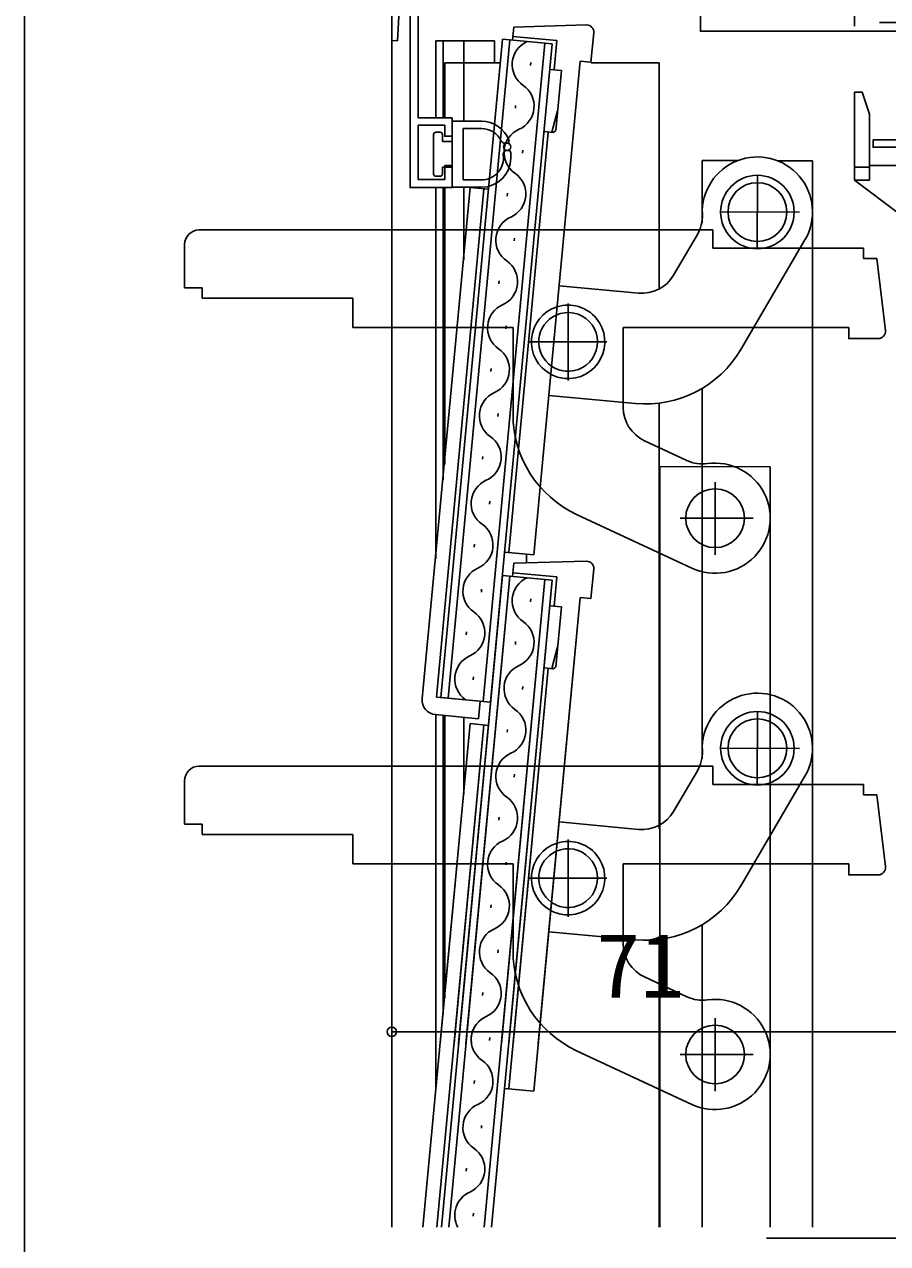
# Model space of a CAD drawing. Units: millimetres, scale not verified. Extents: x -525 to 525, y -782 to 777.
# Drawn here: x -525 to -407.5, y 338.9 to 504.9 of the extents above; entities that cross this region are included whole.
import ezdxf
from ezdxf.enums import TextEntityAlignment as Align

# ---------------------------------------------------------------- set-up
doc = ezdxf.new("R2010")
doc.units = ezdxf.units.MM
doc.header["$LTSCALE"] = 4
for name, color, linetype in [('0-2_YKK_11', 7, 'Continuous'), ('0-3_YKK_12', 2, 'Continuous'), ('0-4_YKK_13', 4, 'Continuous'), ('0-6_YKK_D', 6, 'Continuous'), ('0-7_YKK_ZWAK', 7, 'Continuous')]:
    doc.layers.add(name, color=color, linetype=linetype)
doc.styles.add('ＭＳ ゴシック', font='')
doc.styles.get('ＭＳ ゴシック').set_extended_font_data('MS Gothic')

msp = doc.modelspace()

# ---------------------------------------------------------------- linework, layer by layer
at = {"layer": '0-2_YKK_11'}
msp.add_line((-412, 509.641), (-412, 504.641), dxfattribs=at)
for points in [[(-463.681, 520.233), (-474, 519.692), (-474, 508.641), (-471.4, 508.641), (-471.4, 492.141), (-466.8, 492.141), (-466.8, 489.641), (-467.8, 489.641), (-467.8, 491.141), (-471.4, 491.141), (-471.4, 483.741), (-467.8, 483.741), (-467.8, 485.641), (-466.8, 485.641), (-466.8, 482.641), (-472.5, 482.641), (-472.5, 507.641), (-473.958, 507.641), (-474.221, 502.631), (-475, 502.652), (-475, 520.641), (-455.958, 521.639)], [(-408.618, 505.141), (-404.9, 505.141), (-404.9, 522.141), (-404, 522.141), (-404, 493.041), (-389.9, 493.041), (-389.9, 494.64), (-389, 494.64), (-389, 492.141), (-404, 492.141), (-404, 487.141), (-405.2, 487.141), (-405.2, 488.141), (-409.5, 488.141), (-409.5, 489.141), (-405.2, 489.141), (-405.2, 503.941), (-433, 503.941), (-433, 521.244), (-446.356, 521.244), (-453, 520.896), (-453, 520.392), (-458.291, 520.115)]]:
    msp.add_lwpolyline(points, dxfattribs=at)
at = {"layer": '0-3_YKK_12'}
for p, q in [((-475, 520.641), (-475, 341.141)), ((-469, 502.641), (-469, 492.141)), ((-469, 502.641), (-460.996, 502.641)), ((-468, 502.641), (-468, 492.141)), ((-465.196, 502.641), (-465.196, 499.641)), ((-460.996, 502.641), (-460.996, 499.641)), ((-467.796, 499.641), (-460.2, 499.641)), ((-467.796, 499.641), (-467.796, 492.141)), ((-465.196, 499.641), (-465.196, 491.691)), ((-447.846, 499.641), (-438.596, 499.641)), ((-438.596, 499.641), (-438.596, 468.847)), ((-438.596, 499.641), (-438.596, 468.847)), ((-432.741, 486.338), (-427.912, 486.325)), ((-432.741, 486.338), (-432.741, 477.87)), ((-422.527, 486.312), (-417.741, 486.3)), ((-417.741, 341.141), (-417.741, 486.3)), ((-469, 482.641), (-469, 432.118)), ((-468, 482.641), (-468, 442.807)), ((-467.796, 482.641), (-467.796, 444.987)), ((-465.196, 482.691), (-465.196, 472.777)), ((-432.741, 455.316), (-432.741, 404.87)), ((-438.596, 453.301), (-438.596, 395.847)), ((-438.596, 452.501), (-438.596, 395.347)), ((-438.5, 444.66), (-423.5, 444.622)), ((-438.5, 444.66), (-438.5, 341.141)), ((-423.5, 341.141), (-423.5, 444.622)), ((-456.646, 432.742), (-456.646, 431.558)), ((-469, 410.898), (-469, 359.918)), ((-468, 410.804), (-468, 370.107)), ((-467.796, 410.785), (-467.796, 372.287)), ((-465.196, 410.542), (-465.196, 400.077)), ((-432.741, 382.316), (-432.741, 341.141)), ((-438.596, 380.301), (-438.596, 341.141)), ((-438.596, 379.801), (-438.596, 341.141)), ((-403.996, 339.641), (-423.996, 339.641))]:
    msp.add_line(p, q, dxfattribs=at)
at = {"layer": '0-4_YKK_13'}
for p, q in [((-448.538, 504.792), (-458.385, 504.508)), ((-458.385, 504.508), (-458.552, 502.724)), ((-458.506, 503.222), (-452.532, 502.663)), ((-468.33, 413.245), (-459.946, 502.854)), ((-467.334, 413.152), (-458.95, 502.761)), ((-462.555, 412.705), (-454.171, 502.314)), ((-461.559, 412.612), (-453.176, 502.221)), ((-459.946, 502.854), (-453.176, 502.221)), ((-452.532, 502.663), (-452.904, 498.68)), ((-456.103, 499.28), (-456.065, 499.679)), ((-455.667, 432.65), (-449.379, 499.857)), ((-453.502, 498.736), (-451.909, 498.587)), ((-452.672, 490.423), (-451.909, 498.587)), ((-412, 483.644), (-412, 495.644)), ((-458.175, 493.448), (-458.138, 493.846)), ((-453.227, 490.173), (-452.421, 493.111)), ((-466.799, 482.691), (-466.799, 491.691)), ((-466.799, 491.691), (-462.799, 491.691)), ((-410, 483.644), (-410, 492.644)), ((-469.299, 489.891), (-469.299, 484.491)), ((-468.399, 490.191), (-468.999, 490.191)), ((-468.099, 489.891), (-468.099, 488.941)), ((-462.799, 490.691), (-465.299, 490.691)), ((-465.299, 490.691), (-465.299, 483.691)), ((-453.696, 490.217), (-459.052, 432.967)), ((-454.293, 490.273), (-452.999, 490.152)), ((-452.999, 490.152), (-452.672, 490.423)), ((-466.799, 488.941), (-468.099, 488.941)), ((-459.335, 488.691), (-459.637, 488.691)), ((-459.099, 487.691), (-459.335, 487.691)), ((-458.799, 487.391), (-458.799, 486.691)), ((-457.22, 487.333), (-457.183, 487.731)), ((-466.799, 485.441), (-468.099, 485.441)), ((-468.099, 485.441), (-468.099, 484.491)), ((-412, 485.451), (-410, 485.451)), ((-405.601, 485.644), (-410, 485.644)), ((-404, 485.641), (-410, 485.641)), ((-468.399, 484.191), (-468.999, 484.191)), ((-462.799, 483.691), (-465.299, 483.691)), ((-425.225, 484.319), (-425.25, 474.319)), ((-410, 483.644), (-412, 483.644)), ((-406, 479.141), (-412, 483.644)), ((-464.345, 482.676), (-470.856, 413.08)), ((-462.453, 482.499), (-468.927, 413.301)), ((-462.799, 482.691), (-466.799, 482.691)), ((-461.856, 482.443), (-464.345, 482.676)), ((-459.293, 481.5), (-459.255, 481.899)), ((-430.237, 479.331), (-419.517, 479.304)), ((-431.296, 476.891), (-501.196, 476.891)), ((-431.296, 474.391), (-431.296, 476.891)), ((-503.196, 474.891), (-503.196, 468.991)), ((-458.338, 475.385), (-458.301, 475.783)), ((-433.41, 476.244), (-436.638, 470.73)), ((-418.765, 475.53), (-427.5, 460.609)), ((-431.296, 474.391), (-410.796, 474.391)), ((-410.796, 474.391), (-410.796, 472.991)), ((-409.004, 472.991), (-410.796, 472.991)), ((-407.804, 463.213), (-409.004, 472.991)), ((-460.41, 469.553), (-460.373, 469.951)), ((-503.196, 468.991), (-500.796, 468.991)), ((-500.796, 468.991), (-500.796, 467.591)), ((-452.239, 469.29), (-441.419, 468.278)), ((-500.796, 467.591), (-480.296, 467.591)), ((-480.296, 467.591), (-480.296, 463.591)), ((-450.996, 466.891), (-450.996, 456.391)), ((-480.296, 463.591), (-458.496, 463.591)), ((-459.456, 463.437), (-459.418, 463.835)), ((-458.496, 463.591), (-458.496, 451.745)), ((-443.496, 463.591), (-443.496, 452.724)), ((-443.496, 463.591), (-412.796, 463.591)), ((-445.746, 461.641), (-456.246, 461.641)), ((-461.528, 457.605), (-461.491, 458.003)), ((-453.636, 454.355), (-441.842, 453.252)), ((-460.573, 451.489), (-460.536, 451.887)), ((-434.819, 445.492), (-440.609, 448.192)), ((-462.646, 445.657), (-462.608, 446.055)), ((-430.996, 442.563), (-430.996, 432.646)), ((-461.691, 439.541), (-461.654, 439.94)), ((-434.166, 430.844), (-449.835, 438.151)), ((-425.818, 437.641), (-435.735, 437.641)), ((-463.764, 433.709), (-463.726, 434.107)), ((-459.65, 433.023), (-455.667, 432.65)), ((-448.538, 431.792), (-458.385, 431.508)), ((-448.538, 431.792), (-458.385, 431.508)), ((-458.385, 431.508), (-458.552, 429.724)), ((-458.385, 431.508), (-458.552, 429.724)), ((-458.506, 430.222), (-452.532, 429.663)), ((-458.506, 430.222), (-452.532, 429.663)), ((-468.246, 341.141), (-459.946, 429.854)), ((-467.241, 341.141), (-458.95, 429.761)), ((-465.907, 366.141), (-459.946, 429.854)), ((-464.903, 366.141), (-458.95, 429.761)), ((-462.42, 341.141), (-454.171, 429.314)), ((-461.416, 341.141), (-453.176, 429.221)), ((-460.082, 366.141), (-454.171, 429.314)), ((-459.946, 429.854), (-453.176, 429.221)), ((-459.946, 429.854), (-453.176, 429.221)), ((-459.077, 366.141), (-453.176, 429.221)), ((-452.532, 429.663), (-452.904, 425.68)), ((-452.532, 429.663), (-452.904, 425.68)), ((-462.809, 427.594), (-462.772, 427.992)), ((-456.103, 426.28), (-456.065, 426.679)), ((-456.103, 426.28), (-456.065, 426.679)), ((-455.667, 359.65), (-449.379, 426.857)), ((-455.06, 366.141), (-449.379, 426.857)), ((-453.502, 425.736), (-451.909, 425.587)), ((-453.502, 425.736), (-451.909, 425.587)), ((-452.672, 417.423), (-451.909, 425.587)), ((-452.672, 417.423), (-451.909, 425.587)), ((-464.881, 421.761), (-464.844, 422.159)), ((-458.175, 420.448), (-458.138, 420.846)), ((-458.175, 420.448), (-458.138, 420.846)), ((-453.227, 417.173), (-452.421, 420.111)), ((-453.227, 417.173), (-452.421, 420.111)), ((-453.696, 417.217), (-459.052, 359.967)), ((-453.696, 417.217), (-458.475, 366.141)), ((-454.293, 417.273), (-452.999, 417.152)), ((-454.293, 417.273), (-452.999, 417.152)), ((-452.999, 417.152), (-452.672, 417.423)), ((-452.999, 417.152), (-452.672, 417.423)), ((-463.927, 415.646), (-463.89, 416.044)), ((-468.927, 413.301), (-462.953, 412.742)), ((-457.22, 414.333), (-457.183, 414.731)), ((-457.22, 414.333), (-457.183, 414.731)), ((-468.33, 413.245), (-461.559, 412.612)), ((-463.177, 410.353), (-462.953, 412.742)), ((-469.051, 410.902), (-463.177, 410.353)), ((-425.225, 411.319), (-425.25, 401.319)), ((-425.225, 411.319), (-425.25, 401.319)), ((-464.345, 409.676), (-470.757, 341.141)), ((-462.453, 409.499), (-468.848, 341.141)), ((-464.345, 409.676), (-468.418, 366.141)), ((-462.453, 409.499), (-466.509, 366.141)), ((-461.856, 409.443), (-464.345, 409.676)), ((-461.856, 409.443), (-464.345, 409.676)), ((-459.293, 408.5), (-459.255, 408.899)), ((-459.293, 408.5), (-459.255, 408.899)), ((-430.237, 406.331), (-420.238, 406.306)), ((-430.237, 406.331), (-419.517, 406.304)), ((-431.296, 403.891), (-501.196, 403.891)), ((-431.296, 401.391), (-431.296, 403.891)), ((-503.196, 401.891), (-503.196, 395.991)), ((-458.338, 402.385), (-458.301, 402.783)), ((-458.338, 402.385), (-458.301, 402.783)), ((-433.41, 403.244), (-436.638, 397.73)), ((-433.41, 403.244), (-436.638, 397.73)), ((-418.765, 402.53), (-427.5, 387.609)), ((-418.765, 402.53), (-427.5, 387.609)), ((-431.296, 401.391), (-410.796, 401.391)), ((-410.796, 401.391), (-410.796, 399.991)), ((-409.004, 399.991), (-410.796, 399.991)), ((-407.804, 390.213), (-409.004, 399.991)), ((-460.41, 396.553), (-460.373, 396.951)), ((-460.41, 396.553), (-460.373, 396.951)), ((-503.196, 395.991), (-500.796, 395.991)), ((-500.796, 395.991), (-500.796, 394.591)), ((-452.239, 396.29), (-441.419, 395.278)), ((-452.239, 396.29), (-441.419, 395.278)), ((-500.796, 394.591), (-480.296, 394.591)), ((-480.296, 394.591), (-480.296, 390.591)), ((-450.996, 393.891), (-450.996, 383.391)), ((-450.996, 393.891), (-450.996, 383.391)), ((-480.296, 390.591), (-458.496, 390.591)), ((-459.456, 390.437), (-459.418, 390.835)), ((-459.456, 390.437), (-459.418, 390.835)), ((-458.496, 390.591), (-458.496, 378.745)), ((-443.496, 390.591), (-443.496, 379.724)), ((-443.496, 390.591), (-412.796, 390.591)), ((-445.746, 388.641), (-456.246, 388.641)), ((-445.746, 388.641), (-456.246, 388.641)), ((-461.528, 384.605), (-461.491, 385.003)), ((-461.528, 384.605), (-461.491, 385.003)), ((-453.636, 381.355), (-441.842, 380.252)), ((-453.636, 381.355), (-441.842, 380.252)), ((-460.573, 378.489), (-460.536, 378.887)), ((-460.573, 378.489), (-460.536, 378.887)), ((-434.819, 372.492), (-440.609, 375.192)), ((-462.646, 372.657), (-462.608, 373.055)), ((-462.646, 372.657), (-462.608, 373.055)), ((-430.996, 369.563), (-430.996, 359.646)), ((-461.691, 366.541), (-461.654, 366.94)), ((-434.166, 357.844), (-449.835, 365.151)), ((-425.818, 364.641), (-435.735, 364.641)), ((-463.764, 360.709), (-463.726, 361.107)), ((-459.65, 360.023), (-455.667, 359.65)), ((-462.809, 354.594), (-462.772, 354.992)), ((-464.881, 348.761), (-464.844, 349.159)), ((-463.927, 342.646), (-463.89, 343.044))]:
    msp.add_line(p, q, dxfattribs=at)
for points in [[(-449.379, 499.857), (-447.886, 499.717), (-447.513, 503.7)], [(-412, 495.644), (-411, 495.644), (-410, 492.644)], [(-412.796, 463.591), (-412.796, 462.091), (-408.796, 462.091)], [(-449.379, 426.857), (-447.886, 426.717), (-447.513, 430.7)], [(-449.379, 426.857), (-447.886, 426.717), (-447.513, 430.7)], [(-412.796, 390.591), (-412.796, 389.091), (-408.796, 389.091)]]:
    msp.add_lwpolyline(points, dxfattribs=at)
for centre, radius in [((-459.299, 488.191), 0.5), ((-425.237, 479.319), 5), ((-425.237, 479.319), 4), ((-430.996, 437.641), 4), ((-425.237, 406.319), 5), ((-425.237, 406.319), 5), ((-425.237, 406.319), 4), ((-425.237, 406.319), 4), ((-430.996, 364.641), 4)]:
    msp.add_circle(centre, radius, dxfattribs=at)
for centre, radius, start, end in [((-448.509, 503.793), 1, 354.65511, 89.65511), ((-455.171, 499.394), 3.437, 113.85448, 235.45574), ((-459.068, 493.732), 3.436, 293.84575, 55.46447), ((-462.799, 487.691), 4, 20.56999, 90), ((-468.999, 489.891), 0.3, 90, 180), ((-468.399, 489.891), 0.3, 0, 90), ((-462.799, 487.691), 3, 25.37693, 90), ((-456.289, 487.446), 3.437, 113.85448, 235.45574), ((-459.637, 489.191), 0.5, 205.37693, 270), ((-459.335, 488.991), 0.3, 270, 20.56999), ((-462.799, 486.691), 3, 270, 8.21321), ((-462.799, 486.691), 4, 270, 0), ((-459.335, 487.191), 0.5, 90, 188.21321), ((-459.099, 487.391), 0.3, 0, 90), ((-425.237, 479.319), 7.5, 329.65511, 182.51499), ((-468.999, 484.491), 0.3, 180, 270), ((-468.399, 484.491), 0.3, 270, 0), ((-460.186, 481.785), 3.436, 293.84575, 55.46447), ((-457.407, 475.499), 3.437, 113.85448, 235.45574), ((-437.725, 478.77), 5, 329.65511, 2.51499), ((-501.196, 474.891), 2, 90, 180), ((-461.304, 469.837), 3.436, 293.84575, 55.46447), ((-440.953, 473.256), 5, 264.65511, 329.65511), ((-458.524, 463.551), 3.437, 113.85448, 235.45574), ((-450.996, 461.641), 5, 107.60961, 241.70061), ((-450.996, 461.641), 5, 264.65511, 107.60961), ((-450.996, 461.641), 4, 113.83151, 235.47871), ((-450.996, 461.641), 4, 264.65511, 113.83151), ((-408.796, 463.091), 1, 270, 5), ((-462.421, 457.889), 3.436, 293.84575, 55.46447), ((-440.445, 468.187), 15, 264.65511, 329.65511), ((-450.996, 461.641), 4, 235.47871, 264.65511), ((-450.996, 461.641), 5, 241.70061, 264.65511), ((-459.642, 451.603), 3.437, 113.85448, 235.45574), ((-443.496, 451.745), 15, 180, 245), ((-438.496, 452.724), 5, 180, 245), ((-463.539, 445.941), 3.436, 293.84575, 55.46447), ((-432.706, 450.024), 5, 245, 277.85988), ((-430.996, 437.641), 7.5, 245, 97.85988), ((-460.76, 439.655), 3.437, 113.85448, 235.45574), ((-464.657, 433.994), 3.436, 293.84575, 55.46447), ((-448.509, 430.793), 1, 354.65511, 89.65511), ((-448.509, 430.793), 1, 354.65511, 89.65511), ((-461.878, 427.707), 3.437, 113.85448, 235.45574), ((-455.171, 426.394), 3.437, 113.85448, 235.45574), ((-455.171, 426.394), 3.437, 113.85448, 235.45574), ((-465.775, 422.046), 3.436, 293.84575, 55.46447), ((-459.068, 420.732), 3.436, 293.84575, 55.46447), ((-459.068, 420.732), 3.436, 293.84575, 55.46447), ((-462.996, 415.759), 3.437, 113.85448, 235.45574), ((-456.289, 414.446), 3.437, 113.85448, 235.45574), ((-456.289, 414.446), 3.437, 113.85448, 235.45574), ((-425.237, 406.319), 7.5, 329.65511, 182.51499), ((-425.237, 406.319), 7.5, 329.65511, 182.51499), ((-468.865, 412.894), 2, 174.65511, 264.65511), ((-460.186, 408.785), 3.436, 293.84575, 55.46447), ((-460.186, 408.785), 3.436, 293.84575, 55.46447), ((-457.407, 402.499), 3.437, 113.85448, 235.45574), ((-457.407, 402.499), 3.437, 113.85448, 235.45574), ((-437.725, 405.77), 5, 329.65511, 2.51499), ((-437.725, 405.77), 5, 329.65511, 2.51499), ((-501.196, 401.891), 2, 90, 180), ((-461.304, 396.837), 3.436, 293.84575, 55.46447), ((-461.304, 396.837), 3.436, 293.84575, 55.46447), ((-440.953, 400.256), 5, 264.65511, 329.65511), ((-440.953, 400.256), 5, 264.65511, 329.65511), ((-458.524, 390.551), 3.437, 113.85448, 235.45574), ((-458.524, 390.551), 3.437, 113.85448, 235.45574), ((-450.996, 388.641), 5, 107.60961, 241.70061), ((-450.996, 388.641), 5, 107.60961, 241.70061), ((-450.996, 388.641), 5, 264.65511, 107.60961), ((-450.996, 388.641), 5, 264.65511, 107.60961), ((-450.996, 388.641), 4, 113.83151, 235.47871), ((-450.996, 388.641), 4, 113.83151, 235.47871), ((-450.996, 388.641), 4, 264.65511, 113.83151), ((-450.996, 388.641), 4, 264.65511, 113.83151), ((-408.796, 390.091), 1, 270, 5), ((-462.421, 384.889), 3.436, 293.84575, 55.46447), ((-462.421, 384.889), 3.436, 293.84575, 55.46447), ((-440.445, 395.187), 15, 264.65511, 329.65511), ((-440.445, 395.187), 15, 264.65511, 329.65511), ((-450.996, 388.641), 4, 235.47871, 264.65511), ((-450.996, 388.641), 4, 235.47871, 264.65511), ((-450.996, 388.641), 5, 241.70061, 264.65511), ((-450.996, 388.641), 5, 241.70061, 264.65511), ((-459.642, 378.603), 3.437, 113.85448, 235.45574), ((-459.642, 378.603), 3.437, 113.85448, 235.45574), ((-443.496, 378.745), 15, 180, 245), ((-438.496, 379.724), 5, 180, 245), ((-463.539, 372.941), 3.436, 293.84575, 55.46447), ((-463.539, 372.941), 3.436, 293.84575, 55.46447), ((-432.706, 377.024), 5, 245, 277.85988), ((-430.996, 364.641), 7.5, 245, 97.85988), ((-460.76, 366.655), 3.437, 113.85448, 188.60011), ((-460.76, 366.655), 3.437, 113.85448, 235.45574), ((-464.657, 360.994), 3.436, 293.84575, 55.46447), ((-461.878, 354.707), 3.437, 113.85448, 235.45574), ((-465.775, 349.046), 3.436, 293.84575, 55.46447), ((-462.996, 342.759), 3.437, 113.85448, 208.09123)]:
    msp.add_arc(centre, radius, start, end, dxfattribs=at)
at = {"layer": '0-6_YKK_D'}
msp.add_line((-475, 367.74), (-404, 367.74), dxfattribs=at)
msp.add_circle((-475, 367.74), 0.637, dxfattribs=at)
at = {"layer": '0-7_YKK_ZWAK'}
msp.add_line((-525, 747.5), (-525, -782.5), dxfattribs=at)

# ---------------------------------------------------------------- texts
at = {"layer": '0-6_YKK_D', "style": 'ＭＳ ゴシック'}
msp.add_text('71', height=8.798, dxfattribs=at).set_placement((-447.17, 369.74), align=Align.BOTTOM_LEFT)

doc.saveas('drawing.dxf')
